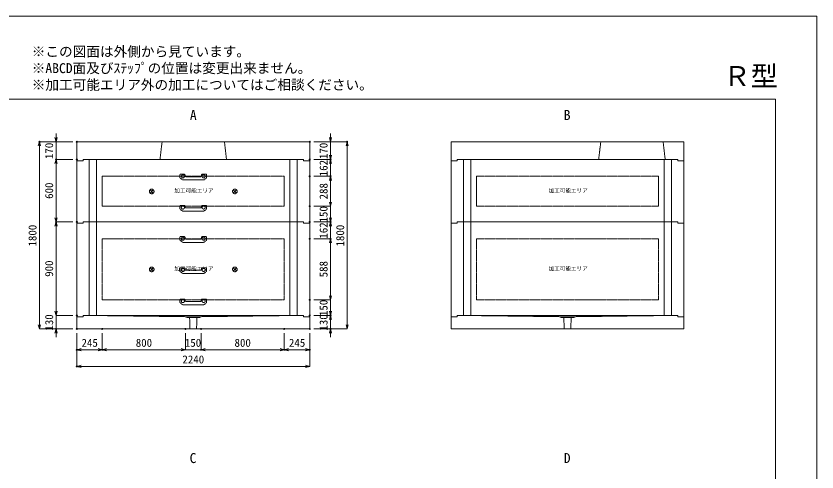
# Model space of a CAD drawing. Units: millimetres, scale not verified. Extents: x -5940 to 5940, y -4200 to 4200.
# Drawn here: x -1765 to 5940, y -186 to 4200 of the extents above; entities that cross this region are included whole.
import ezdxf
from ezdxf.enums import TextEntityAlignment as Align

# ---------------------------------------------------------------- set-up
doc = ezdxf.new("R2010")
doc.units = ezdxf.units.MM
doc.header["$LTSCALE"] = 20
doc.header["$PDMODE"] = 32
doc.header["$PDSIZE"] = 10
doc.linetypes.add('LONG_DASHED1', pattern=[7, 6, -1])
doc.linetypes.add('LONG_DOUBLE_CHAIN', pattern=[21.8, 18, -1, 0.6, -0.6, 0.6, -1])
for name, color, linetype, lineweight in [('0-0_D-TTL', 7, 'Continuous', 9), ('0-1_Defpoints', 7, 'Continuous', 9), ('0-3_D-TTL-TXT', 7, 'Continuous', 9), ('0-4_D-STR-TXT', 7, 'Continuous', 9), ('0-5_D-STR-DIM', 3, 'Continuous', 9), ('0-6_0', 7, 'Continuous', 9), ('0-7_D-STR', 7, 'Continuous', 9), ('0-9_D-STR-STR3', 2, 'LONG_DASHED1', 9), ('0-A_D-STR-STR5', 1, 'LONG_DOUBLE_CHAIN', 9)]:
    doc.layers.add(name, color=color, linetype=linetype, lineweight=lineweight)
doc.styles.add('ＭＳ ゴシック', font='')
doc.styles.get('ＭＳ ゴシック').set_extended_font_data('MS Gothic')

# ---------------------------------------------------------------- blocks, each defined once
blk = doc.blocks.new('A$C4DE05FD1')
at = {"layer": '0-0_D-TTL', "color": 134}
for p, q in [((4000, 76000), (114800, 76000)), ((114800, 76000), (114800, 4000))]:
    blk.add_line(p, q, dxfattribs=at)
at = {"layer": '0-1_Defpoints', "color": 134}
for p, q in [((0, 84000), (118800, 84000)), ((118800, 84000), (118800, 0))]:
    blk.add_line(p, q, dxfattribs=at)
at = {"layer": '0-3_D-TTL-TXT', "style": 'ＭＳ ゴシック'}
for s, p in [('※この図面は外側から見ています。', (43260.9, 79815.7)), ('※ABCD面及びｽﾃｯﾌﾟの位置は変更出来ません。', (43260.9, 78215.7)), ('※加工可能エリア外の加工についてはご相談ください。', (43260.9, 76615.7))]:
    blk.add_text(s, height=962.2, dxfattribs=at).set_placement(p, align=Align.BOTTOM_LEFT)
blk = doc.blocks.new('_Open30')
at = {"layer": '0-6_0'}
blk.add_line((0, 0), (-20, 0), dxfattribs=at)
blk.add_lwpolyline([(-20, 5.36), (0, 0), (-20, -5.36)], dxfattribs=at)
blk = doc.blocks.new('A$C31CA379A')
at = {"layer": '0-4_D-STR-TXT', "style": 'ＭＳ ゴシック'}
for s, p in [('A', (-325.9, -2190.5)), ('B', (35638.6, -2190.5)), ('C', (-351.4, -35190.5)), ('D', (35638.6, -35190.5))]:
    blk.add_text(s, height=962.2, dxfattribs=at).set_placement(p, align=Align.BOTTOM_LEFT)
blk = doc.blocks.new('A$C17EB7B83')
at = {"layer": '0-7_D-STR'}
for p, q in [((-22400, 3400), (22400, 3400)), ((-22400, 3400), (-22400, -240)), ((22400, 3400), (22400, -240)), ((-21200, 0), (21200, 0))]:
    blk.add_line(p, q, dxfattribs=at)
at = {"layer": '0-7_D-STR', "linetype": 'LONG_DASHED1'}
for p, q in [((-6000, 3400), (-6400, 0)), ((6000, 3400), (6400, 0))]:
    blk.add_line(p, q, dxfattribs=at)
at = {"layer": '0-7_D-STR'}
for points in [[(-22400, -240), (-21200, -240), (-21200, 0)], [(22400, -240), (21200, -240), (21200, 0)]]:
    blk.add_lwpolyline(points, dxfattribs=at)
blk = doc.blocks.new('A$C576B1677')
at = {"layer": '0-7_D-STR'}
for p, q in [((-22400, 3400), (22400, 3400)), ((-22400, 3400), (-22400, -240)), ((22400, 3400), (22400, -240)), ((-21200, 0), (21200, 0))]:
    blk.add_line(p, q, dxfattribs=at)
at = {"layer": '0-7_D-STR', "linetype": 'LONG_DASHED1'}
for p, q in [((6400, 3400), (6000, 0)), ((18400, 3400), (18800, 0))]:
    blk.add_line(p, q, dxfattribs=at)
at = {"layer": '0-7_D-STR'}
for points in [[(-22400, -240), (-21200, -240), (-21200, 0)], [(22400, -240), (21200, -240), (21200, 0)]]:
    blk.add_lwpolyline(points, dxfattribs=at)
blk = doc.blocks.new('A$C539D7795')
at = {"layer": '0-7_D-STR'}
for p, q in [((-21200, -240), (-21200, 0)), ((21200, 0), (-21200, 0)), ((-22400, -240), (-21200, -240)), ((22400, -240), (22400, -2600))]:
    blk.add_line(p, q, dxfattribs=at)
at = {"layer": '0-7_D-STR', "linetype": 'LONG_DASHED1'}
for p, q in [((-1400, -240), (-20000, 0)), ((1400, -240), (20000, 0)), ((-1200, -420), (-1400, -240)), ((1400, -240), (-1400, -240)), ((1200, -420), (-1200, -420)), ((-635.4, -2600), (-705, -420)), ((635.4, -2600), (705, -420)), ((1200, -420), (1400, -240))]:
    blk.add_line(p, q, dxfattribs=at)
at = {"layer": '0-7_D-STR'}
for points in [[(22400, -240), (21200, -240), (21200, 0)], [(-22400, -240), (-22400, -2600), (22400, -2600)]]:
    blk.add_lwpolyline(points, dxfattribs=at)
blk = doc.blocks.new('A$C27844A11')
at = {"layer": '0-9_D-STR-STR3'}
for p, q in [((-2560, 1000), (-2560, 453.5)), ((-2515.5, 370.3), (-2060.4, 33.6)), ((-2460, 1100), (-1758.4, 1100)), ((1949.4, 0), (-1949.4, 0)), ((-1559.2, 917.4), (-1542, 721.3)), ((1442.4, 630), (-1442.4, 630)), ((1559.2, 917.4), (1542, 721.3)), ((2460, 1100), (1758.4, 1100)), ((2515.5, 370.3), (2060.4, 33.6)), ((2560, 1000), (2560, 453.5))]:
    blk.add_line(p, q, dxfattribs=at)
for centre in [(-2000, 700), (2000, 700)]:
    blk.add_circle(centre, 300, dxfattribs=at)
for centre, radius, start, end in [((-2460, 1000), 100, 90, 180), ((-2460, 453.5), 100, 180, 236.30993), ((-1949.4, 200), 200, 236.30993, 270), ((-1758.4, 900), 200, 5, 90), ((-1442.4, 730), 100, 185, 270), ((1442.4, 730), 100, 270, 355), ((1758.4, 900), 200, 90, 175), ((1949.4, 200), 200, 270, 303.69007), ((2460, 1000), 100, 0, 90), ((2460, 453.5), 100, 303.69007, 0)]:
    blk.add_arc(centre, radius, start, end, dxfattribs=at)
blk = doc.blocks.new('A$C35201968')
at = {"layer": '0-7_D-STR'}
for p, q in [((-21200, 0), (21200, 0)), ((-22400, -240), (-22400, -12240)), ((22400, -240), (22400, -12240)), ((-21200, -12000), (21200, -12000))]:
    blk.add_line(p, q, dxfattribs=at)
at = {"layer": '0-7_D-STR', "linetype": 'LONG_DASHED1'}
for p, q in [((-20000, -12000), (-20000, 0)), ((-18600, -12000), (-18600, 0)), ((18600, -12000), (18600, 0)), ((20000, -12000), (20000, 0))]:
    blk.add_line(p, q, dxfattribs=at)
at = {"layer": '0-7_D-STR'}
for points in [[(-22400, -240), (-21200, -240), (-21200, 0)], [(22400, -240), (21200, -240), (21200, 0)], [(-22400, -12240), (-21200, -12240), (-21200, -12000)], [(22400, -12240), (21200, -12240), (21200, -12000)]]:
    blk.add_lwpolyline(points, dxfattribs=at)
at = {"layer": '0-A_D-STR-STR5'}
for p, q in [((17500, -3240), (17500, -9000)), ((17500, -9000), (-17500, -9000))]:
    blk.add_line(p, q, dxfattribs=at)
blk.add_lwpolyline([(17500, -3240), (-17500, -3240), (-17500, -9000)], dxfattribs=at)
blk = doc.blocks.new('A$C19A04970')
at = {"layer": '0-7_D-STR'}
for p, q in [((-21200, 0), (21200, 0)), ((-22400, -240), (-22400, -18240)), ((22400, -240), (22400, -18240)), ((-21200, -18000), (21200, -18000))]:
    blk.add_line(p, q, dxfattribs=at)
at = {"layer": '0-7_D-STR', "linetype": 'LONG_DASHED1'}
for p, q in [((-20000, -18000), (-20000, 0)), ((-18600, -18000), (-18600, 0)), ((18600, -18000), (18600, 0)), ((20000, -18000), (20000, 0))]:
    blk.add_line(p, q, dxfattribs=at)
at = {"layer": '0-7_D-STR'}
for points in [[(-22400, -240), (-21200, -240), (-21200, 0)], [(22400, -240), (21200, -240), (21200, 0)], [(-22400, -18240), (-21200, -18240), (-21200, -18000)], [(22400, -18240), (21200, -18240), (21200, -18000)]]:
    blk.add_lwpolyline(points, dxfattribs=at)
at = {"layer": '0-A_D-STR-STR5'}
for p, q in [((17500, -3240), (17500, -15000)), ((17500, -15000), (-17500, -15000))]:
    blk.add_line(p, q, dxfattribs=at)
blk.add_lwpolyline([(17500, -3240), (-17500, -3240), (-17500, -15000)], dxfattribs=at)
blk = doc.blocks.new('A$C1C640AAB')
at = {"layer": '0-A_D-STR-STR5'}
for p, q in [((-318.2, -318.2), (318.2, 318.2)), ((-318.2, 318.2), (318.2, -318.2))]:
    blk.add_line(p, q, dxfattribs=at)
blk.add_circle((0, 0), 450, dxfattribs=at)
blk = doc.blocks.new('A$C1a10d48b')
at = {"layer": '0-7_D-STR'}
blk.add_blockref('A$C35201968', (0, 0), dxfattribs=at)
at = {"layer": '0-A_D-STR-STR5'}
for p in [(-8000, -6140), (8000, -6140)]:
    blk.add_blockref('A$C1C640AAB', p, dxfattribs=at)
blk = doc.blocks.new('A$Cedc5cc31')
at = {"layer": '0-7_D-STR'}
blk.add_blockref('A$C19A04970', (0, 0), dxfattribs=at)
at = {"layer": '0-A_D-STR-STR5'}
for p in [(-8000, -9140), (8000, -9140)]:
    blk.add_blockref('A$C1C640AAB', p, dxfattribs=at)

msp = doc.modelspace()

# ---------------------------------------------------------------- linework, layer by layer
at = {"layer": '0-1_Defpoints'}
for p in [(-1540, 2990), (-1180, 2990), (1060, 2990), (1420, 2990), (-1380, 2820), (-1380, 2820), (-1180, 2820), (-1180, 2820), (1060, 2820), (1260, 2820), (1060, 2658), (1260, 2658), (1060, 2370), (-1380, 2220), (-1180, 2220), (1060, 2220), (1260, 2220), (1060, 2058), (1260, 2058), (1060, 1470), (-1180, 1320), (1060, 1320), (1260, 1320), (-1380, 1190), (-1180, 1190), (-1180, 1190), (-935, 1190), (-135, 1190), (15, 1190), (815, 1190), (1060, 1190), (1060, 1190), (1260, 1190), (-1180, 990), (-935, 990), (15, 990), (815, 990), (1060, 990), (-1180, 830)]:
    msp.add_point(p, dxfattribs=at)
at = {"layer": '0-5_D-STR-DIM'}
for p, q in [((-1380, 3030), (-1380, 3070)), ((1260, 3030), (1260, 3070)), ((-1220, 2990), (-1540, 2990)), ((-1540, 1230), (-1540, 2950)), ((-1220, 2990), (-1380, 2990)), ((-1380, 2990), (-1380, 2820)), ((1100, 2990), (1260, 2990)), ((1100, 2990), (1420, 2990)), ((1260, 2990), (1260, 2820)), ((1420, 1230), (1420, 2950)), ((1260, 2860), (1260, 2900)), ((-1220, 2820), (-1380, 2820)), ((-1220, 2820), (-1380, 2820)), ((-1380, 2780), (-1380, 2740)), ((-1380, 2260), (-1380, 2780)), ((1100, 2820), (1260, 2820)), ((1100, 2820), (1260, 2820)), ((1260, 2658), (1260, 2820)), ((1260, 2780), (1260, 2740)), ((1100, 2658), (1260, 2658)), ((1100, 2658), (1260, 2658)), ((1260, 2618), (1260, 2578)), ((1260, 2410), (1260, 2618)), ((1260, 2410), (1260, 2450)), ((1100, 2370), (1260, 2370)), ((1100, 2370), (1260, 2370)), ((1260, 2370), (1260, 2220)), ((1260, 2260), (1260, 2300)), ((-1220, 2220), (-1380, 2220)), ((-1220, 2220), (-1380, 2220)), ((-1380, 1360), (-1380, 2180)), ((1100, 2220), (1260, 2220)), ((1100, 2220), (1260, 2220)), ((1260, 2058), (1260, 2220)), ((1260, 2180), (1260, 2140)), ((1100, 2058), (1260, 2058)), ((1100, 2058), (1260, 2058)), ((1260, 1510), (1260, 2018)), ((1260, 2018), (1260, 1978)), ((1260, 1510), (1260, 1550)), ((1100, 1470), (1260, 1470)), ((1100, 1470), (1260, 1470)), ((1260, 1470), (1260, 1320)), ((-1380, 1360), (-1380, 1400)), ((1260, 1360), (1260, 1400)), ((-1220, 1320), (-1380, 1320)), ((-1220, 1320), (-1380, 1320)), ((-1380, 1320), (-1380, 1190)), ((1100, 1320), (1260, 1320)), ((1100, 1320), (1260, 1320)), ((1260, 1320), (1260, 1190)), ((1260, 1280), (1260, 1240)), ((-1220, 1190), (-1540, 1190)), ((-1220, 1190), (-1380, 1190)), ((1100, 1190), (1260, 1190)), ((1100, 1190), (1420, 1190)), ((-1380, 1150), (-1380, 1110)), ((-1180, 1150), (-1180, 830)), ((-1180, 1150), (-1180, 990)), ((-935, 1150), (-935, 990)), ((-935, 1150), (-935, 990)), ((-135, 1150), (-135, 990)), ((-135, 1150), (-135, 990)), ((15, 1150), (15, 990)), ((15, 1150), (15, 990)), ((815, 1150), (815, 990)), ((815, 1150), (815, 990)), ((1060, 1150), (1060, 990)), ((1060, 1150), (1060, 830)), ((1260, 1150), (1260, 1110)), ((-975, 990), (-1140, 990)), ((-175, 990), (-895, 990)), ((-175, 990), (-215, 990)), ((-135, 990), (15, 990)), ((55, 990), (95, 990)), ((55, 990), (775, 990)), ((855, 990), (1020, 990)), ((1020, 830), (-1140, 830))]:
    msp.add_line(p, q, dxfattribs=at)

# ---------------------------------------------------------------- block references
at = {"layer": '0-0_D-TTL', "xscale": 0.1, "yscale": 0.1}
msp.add_blockref('A$C4DE05FD1', (-5940, -4200), dxfattribs=at)
at = {"layer": '0-4_D-STR-TXT', "xscale": 0.1, "yscale": 0.1}
msp.add_blockref('A$C31CA379A', (-60, 3390), dxfattribs=at)
at = {"layer": '0-5_D-STR-DIM', "xscale": 2, "yscale": 2}
for p, rotation in [((-1380, 2990), 270), ((1260, 2990), 270), ((-1540, 2990), 90), ((1420, 2990), 90), ((1260, 2820), 270), ((-1380, 2820), 90), ((-1380, 2820), 90), ((1260, 2820), 90), ((1260, 2658), 90), ((1260, 2658), 90), ((1260, 2370), 270), ((1260, 2370), 270), ((-1380, 2220), 270), ((1260, 2220), 270), ((-1380, 2220), 90), ((1260, 2220), 90), ((1260, 2058), 90), ((1260, 2058), 90), ((1260, 1470), 270), ((1260, 1470), 270), ((-1380, 1320), 270), ((-1380, 1320), 270), ((1260, 1320), 270), ((1260, 1320), 90), ((-1540, 1190), 270), ((-1380, 1190), 90), ((1260, 1190), 90), ((1420, 1190), 270), ((-1180, 990), 180), ((-935, 990), 180), ((15, 990), 180), ((15, 990), 180), ((815, 990), 180), ((-1180, 830), 180)]:
    msp.add_blockref('_Open30', p, dxfattribs=dict(at, rotation=rotation))
at = {"layer": '0-5_D-STR-DIM'}
for name, p, xscale, yscale in [('A$C539D7795', (-60, 1320), 0.05, 0.05), ('A$C539D7795', (3540, 1320), 0.05, 0.05), ('_Open30', (-935, 990), 2, 2), ('_Open30', (-135, 990), 2, 2), ('_Open30', (-135, 990), 2, 2), ('_Open30', (815, 990), 2, 2), ('_Open30', (1060, 990), 2, 2), ('_Open30', (1060, 830), 2, 2)]:
    msp.add_blockref(name, p, dxfattribs=dict(at, xscale=xscale, yscale=yscale))
at = {"layer": '0-7_D-STR', "xscale": 0.05, "yscale": 0.05}
for name, p in [('A$C17EB7B83', (-60, 2820)), ('A$C576B1677', (3540, 2820)), ('A$C1a10d48b', (-60, 2820)), ('A$C35201968', (3540, 2820)), ('A$Cedc5cc31', (-60, 2220)), ('A$C19A04970', (3540, 2220))]:
    msp.add_blockref(name, p, dxfattribs=at)
at = {"layer": '0-9_D-STR-STR3', "xscale": 0.05, "yscale": 0.05}
for p in [(-60, 2623), (-60, 2323), (-60, 2023), (-60, 1723), (-60, 1423)]:
    msp.add_blockref('A$C27844A11', p, dxfattribs=at)

# ---------------------------------------------------------------- texts
at = {"layer": '0-3_D-TTL-TXT', "style": 'ＭＳ ゴシック'}
msp.add_text('Ｒ型', height=192.4, dxfattribs=at).set_placement((5039.32, 3469.09), align=Align.BOTTOM_LEFT)
at = {"layer": '0-5_D-STR-DIM', "style": 'ＭＳ ゴシック'}
for s, p in [('170', (-1385.2, 2823.96)), ('170', (1254.8, 2823.96)), ('162', (1254.8, 2658.8)), ('600', (-1385.2, 2441.2)), ('288', (1254.8, 2436.2)), ('150', (1254.8, 2213.96)), ('1800', (-1545.2, 1982.96)), ('162', (1254.8, 2058.8)), ('1800', (1414.8, 1982.96)), ('900', (-1385.2, 1691.4)), ('588', (1254.8, 1686.4)), ('150', (1254.8, 1313.96)), ('130', (-1385.2, 1173.96)), ('130', (1254.8, 1173.96))]:
    msp.add_text(s, height=76.98, rotation=90, dxfattribs=at).set_placement(p, align=Align.BOTTOM_LEFT)
for s, p in [('245', (-1134.86, 995.2)), ('800', (-613.2, 995.2)), ('150', (-141.04, 995.2)), ('800', (336.8, 995.2)), ('245', (860.14, 995.2)), ('2240', (-164.4, 835.2))]:
    msp.add_text(s, height=76.98, dxfattribs=at).set_placement(p, align=Align.BOTTOM_LEFT)
at = {"layer": '0-A_D-STR-STR5', "style": 'ＭＳ ゴシック'}
for p in [(-241.7, 2489.98), (3358.3, 2489.98), (-241.7, 1739.98), (3358.3, 1739.98)]:
    msp.add_text('加工可能エリア', height=38.42, dxfattribs=at).set_placement(p, align=Align.BOTTOM_LEFT)

doc.saveas('drawing.dxf')
